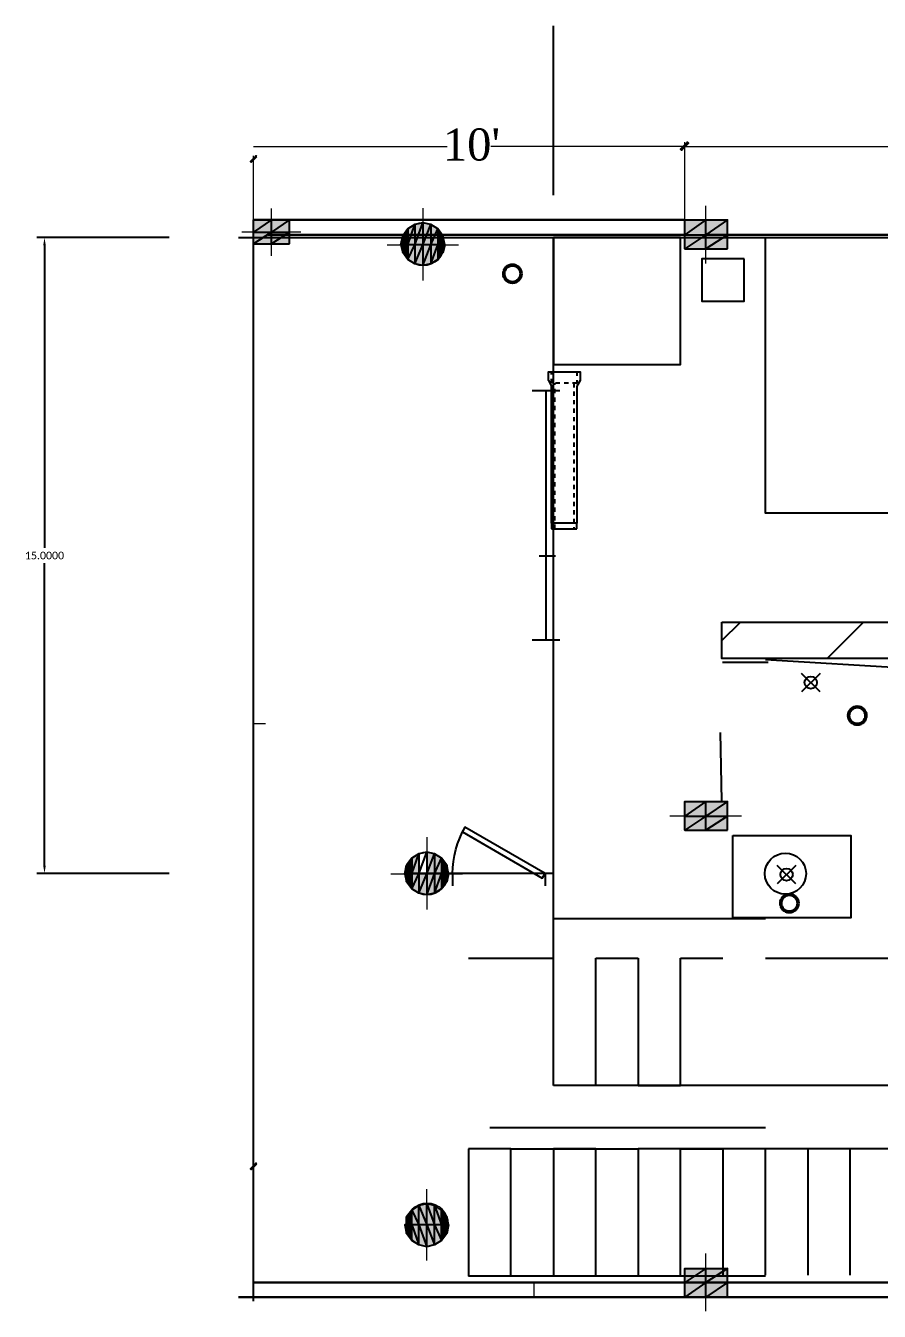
# Model space of a CAD drawing. Header units: feet. Extents: x 12482 to 12686, y -990 to -840.
# Drawn here: x 12481.56 to 12501.69, y -943.33 to -913 of the extents above; entities that cross this region are included whole.
import ezdxf

# ---------------------------------------------------------------- set-up
doc = ezdxf.new("R2010")
doc.units = ezdxf.units.FT
doc.linetypes.add('HIDDENX2', pattern=[0.75, 0.5, -0.25])
doc.layers.get('0').update_dxf_attribs({"true_color": 0xffffff})
doc.layers.add('Layer1', color=7, linetype='Continuous')
doc.styles.get("Standard").update_dxf_attribs({"font": 'calibri.ttf'})
doc.styles.add('Times New Roman$001H0', font='times.ttf')
doc.dimstyles.get("Standard").update_dxf_attribs({"dimtxt": 0.18, "dimasz": 0.18, "dimexe": 0.18, "dimexo": 0.0625, "dimgap": 0.09, "dimtad": 0, "dimtih": 1, "dimtoh": 1, "dimdec": 4, "dimzin": 0, "dimdsep": 46, "dimtxsty": 'Standard', "dimcen": 0.09, "dimadec": 0, "dimazin": 0, "dimtfac": 1, "dimtdec": 4, "dimtofl": 0, "dimtmove": 0, "dimatfit": 3, "dimfxl": 1, "dimtolj": 1, "dimtzin": 0, "dimarcsym": 0})

# ---------------------------------------------------------------- blocks, each defined once
blk = doc.blocks.new('*U10')
for p, q in [((0, 0), (0, -100)), ((750, 0), (750, -100))]:
    blk.add_line(p, q)
blk.add_lwpolyline([(0, 0), (650, 375), (671, 337), (22, -38)], close=True)
blk.add_arc((0, 0), 750, 0, 30)
blk = doc.blocks.new('*U13')
for p, q in [((-36, 4), (-36, 0)), ((0, 4), (0, 0)), ((0, 2), (-36, 2))]:
    blk.add_line(p, q)
blk = doc.blocks.new('Bore - Metric')
at = {"color": 0, "linetype": 'ByBlock', "lineweight": -2}
for p, q in [((3, 3), (-3, -3)), ((3, -3), (-3, 3))]:
    blk.add_line(p, q, dxfattribs=at)
blk.add_circle((0, 0), 2, dxfattribs=at)
blk = doc.blocks.new('Concrete Pipe - Imperial')
for p, q in [((-92.4, 8), (-96, 8)), ((-96, 8), (-96, -8)), ((-92.4, -8), (-92.4, 8)), ((-96, -8), (-92.4, -8))]:
    blk.add_line(p, q)
at = {"linetype": 'HIDDENX2'}
for p, q in [((-96, 6), (-3.6, 6)), ((-3.6, 8), (3.6, 8)), ((-3.6, -8), (-3.6, 8)), ((-3.6, -6), (-96, -6)), ((3.6, -8), (-3.6, -8))]:
    blk.add_line(p, q, dxfattribs=at)
for points in [[(-2, 10), (-5.6, 8)], [(-2, 10), (3.6, 10), (3.6, -10), (-2, -10)], [(-92.4, 8), (-5.6, 8)], [(-5.6, -8), (-92.4, -8)], [(-2, -10), (-5.6, -8)]]:
    blk.add_lwpolyline(points)
blk = doc.blocks.new('*D88')
at = {"layer": 'Defpoints', "color": 0, "transparency": 16777216}
for p in [(12485, -918), (12482, -933), (12485, -933)]:
    blk.add_point(p, dxfattribs=at)
at = {"layer": 'Layer1', "color": 0, "lineweight": -2, "transparency": 16777216}
for p, q in [((12484.938, -918), (12481.82, -918)), ((12482, -918.18), (12482, -925.318)), ((12482, -932.82), (12482, -925.682)), ((12484.938, -933), (12481.82, -933))]:
    blk.add_line(p, q, dxfattribs=at)
at = {"layer": 'Layer1', "color": 0, "transparency": 16777216}
for points in [[(12481.97, -918.18), (12482.03, -918.18), (12482, -918)], [(12481.97, -932.82), (12482.03, -932.82), (12482, -933)]]:
    blk.add_solid(points, dxfattribs=at)
at = {"layer": 'Layer1', "color": 0, "transparency": 16777216, "insert": (12482, -925.5), "char_height": 0.18, "attachment_point": 5}
blk.add_mtext('\\A1;15.0000', dxfattribs=at)

msp = doc.modelspace()

# ---------------------------------------------------------------- hatches: boundary and pattern name
at = {"true_color": 0xdd6e00, "transparency": 33554687}
h = msp.add_hatch(color=32, dxfattribs=at)
h.paths.add_polyline_path([(12496.99767, -915.91343), (12497.01827, -915.93403), (12497.16246, -915.74864)])
h.paths.add_polyline_path([(12497.01827, -915.93403), (12497.16246, -915.74864), (12497.18305, -915.76924)])
h = msp.add_hatch(color=32, dxfattribs=at)
h.paths.add_polyline_path([(12497.18305, -915.76924), (12497.16246, -915.74864), (12497.01827, -915.93403)])
h.paths.add_polyline_path([(12497.16246, -915.74864), (12497.01827, -915.93403), (12496.99767, -915.91343)])
h = msp.add_hatch(color=32, dxfattribs=at)
h.paths.add_polyline_path([(12487.01017, -916.08589), (12486.99317, -916.06889), (12486.87417, -916.22189)])
h.paths.add_polyline_path([(12486.99317, -916.06889), (12486.87417, -916.22189), (12486.85717, -916.20489)])
at = {"true_color": 0x000001, "transparency": 33554687}
h = msp.add_hatch(color=1, dxfattribs=at)
h.paths.add_polyline_path([(12487.35017, -917.87087), (12487.35017, -917.58188), (12486.92517, -917.87087)])
h.paths.add_polyline_path([(12487.35017, -917.58188), (12486.92517, -917.87087), (12486.92517, -917.58188)])
h = msp.add_hatch(color=1, dxfattribs=at)
h.paths.add_polyline_path([(12487.77516, -917.87087), (12487.77516, -917.58188), (12487.35017, -917.87087)])
h.paths.add_polyline_path([(12487.77516, -917.58188), (12487.35017, -917.87087), (12487.35017, -917.58188)])
h = msp.add_hatch(color=1, dxfattribs=at)
h.paths.add_polyline_path([(12490.57168, -917.79497), (12490.57168, -918.16574), (12490.73647, -917.69198)])
h.paths.add_polyline_path([(12490.57168, -918.16574), (12490.73647, -917.69198), (12490.73647, -918.16574)])
h = msp.add_hatch(color=1, dxfattribs=at)
h.paths.add_polyline_path([(12490.73647, -917.69198), (12490.73647, -918.16574), (12490.92185, -917.65079)])
h.paths.add_polyline_path([(12490.73647, -918.16574), (12490.92185, -917.65079), (12490.92185, -918.16574)])
h = msp.add_hatch(color=1, dxfattribs=at)
h.paths.add_polyline_path([(12490.92185, -917.65079), (12490.92185, -918.16574), (12491.10723, -917.69198)])
h.paths.add_polyline_path([(12490.92185, -918.16574), (12491.10723, -917.69198), (12491.10723, -918.16574)])
h = msp.add_hatch(color=1, dxfattribs=at)
h.paths.add_polyline_path([(12491.10723, -917.69198), (12491.10723, -918.16574), (12491.27202, -917.79497)])
h.paths.add_polyline_path([(12491.10723, -918.16574), (12491.27202, -917.79497), (12491.27202, -918.16574)])
h = msp.add_hatch(color=1, dxfattribs=at)
h.paths.add_polyline_path([(12497.59502, -917.93205), (12497.59502, -917.58188), (12497.10066, -917.93205)])
h.paths.add_polyline_path([(12497.59502, -917.58188), (12497.10066, -917.93205), (12497.10066, -917.58188)])
h = msp.add_hatch(color=1, dxfattribs=at)
h.paths.add_polyline_path([(12498.10997, -917.93205), (12498.10997, -917.58188), (12497.59502, -917.93205)])
h.paths.add_polyline_path([(12498.10997, -917.58188), (12497.59502, -917.93205), (12497.59502, -917.58188)])
h = msp.add_hatch(color=1, dxfattribs=at)
h.paths.add_polyline_path([(12487.35017, -918.14287), (12487.35017, -917.87087), (12486.92517, -918.14287)])
h.paths.add_polyline_path([(12487.35017, -917.87087), (12486.92517, -918.14287), (12486.92517, -917.87087)])
h = msp.add_hatch(color=1, dxfattribs=at)
h.paths.add_polyline_path([(12487.77516, -918.14287), (12487.77516, -917.87087), (12487.35017, -918.14287)])
h.paths.add_polyline_path([(12487.77516, -917.87087), (12487.35017, -918.14287), (12487.35017, -917.87087)])
h = msp.add_hatch(color=1, dxfattribs=at)
h.paths.add_polyline_path([(12490.44809, -917.95976), (12490.44809, -918.16574), (12490.4069, -918.16574)])
h.paths.add_polyline_path([(12490.44809, -918.16574), (12490.4069, -918.16574), (12490.44809, -918.35112)])
h = msp.add_hatch(color=1, dxfattribs=at)
h.paths.add_polyline_path([(12490.44809, -917.95976), (12490.44809, -918.16574), (12490.57168, -917.79497)])
h.paths.add_polyline_path([(12490.44809, -918.16574), (12490.57168, -917.79497), (12490.57168, -918.16574)])
h = msp.add_hatch(color=1, dxfattribs=at)
h.paths.add_polyline_path([(12491.27202, -917.79497), (12491.27202, -918.16574), (12491.39561, -917.95976)])
h.paths.add_polyline_path([(12491.27202, -918.16574), (12491.39561, -917.95976), (12491.39561, -918.16574)])
h = msp.add_hatch(color=1, dxfattribs=at)
h.paths.add_polyline_path([(12491.39561, -917.95976), (12491.39561, -918.16574), (12491.4368, -918.16574)])
h.paths.add_polyline_path([(12491.39561, -918.16574), (12491.4368, -918.16574), (12491.39561, -918.35112)])
h = msp.add_hatch(color=1, dxfattribs=at)
h.paths.add_polyline_path([(12497.59502, -918.26162), (12497.59502, -917.93205), (12497.10066, -918.26162)])
h.paths.add_polyline_path([(12497.59502, -917.93205), (12497.10066, -918.26162), (12497.10066, -917.93205)])
h = msp.add_hatch(color=1, dxfattribs=at)
h.paths.add_polyline_path([(12498.10997, -918.26162), (12498.10997, -917.93205), (12497.59502, -918.26162)])
h.paths.add_polyline_path([(12498.10997, -917.93205), (12497.59502, -918.26162), (12497.59502, -917.93205)])
h = msp.add_hatch(color=1, dxfattribs=at)
h.paths.add_polyline_path([(12490.44809, -918.16574), (12490.44809, -918.35112), (12490.57168, -918.16574)])
h.paths.add_polyline_path([(12490.44809, -918.35112), (12490.57168, -918.16574), (12490.57168, -918.51591)])
h = msp.add_hatch(color=1, dxfattribs=at)
h.paths.add_polyline_path([(12490.57168, -918.16574), (12490.57168, -918.51591), (12490.73647, -918.16574)])
h.paths.add_polyline_path([(12490.57168, -918.51591), (12490.73647, -918.16574), (12490.73647, -918.6189)])
h = msp.add_hatch(color=1, dxfattribs=at)
h.paths.add_polyline_path([(12490.73647, -918.16574), (12490.73647, -918.6189), (12490.92185, -918.16574)])
h.paths.add_polyline_path([(12490.73647, -918.6189), (12490.92185, -918.16574), (12490.92185, -918.6601)])
h = msp.add_hatch(color=1, dxfattribs=at)
h.paths.add_polyline_path([(12490.92185, -918.16574), (12490.92185, -918.6601), (12491.10723, -918.16574)])
h.paths.add_polyline_path([(12490.92185, -918.6601), (12491.10723, -918.16574), (12491.10723, -918.6189)])
h = msp.add_hatch(color=1, dxfattribs=at)
h.paths.add_polyline_path([(12491.10723, -918.16574), (12491.10723, -918.6189), (12491.27202, -918.16574)])
h.paths.add_polyline_path([(12491.10723, -918.6189), (12491.27202, -918.16574), (12491.27202, -918.51591)])
h = msp.add_hatch(color=1, dxfattribs=at)
h.paths.add_polyline_path([(12491.27202, -918.16574), (12491.27202, -918.51591), (12491.39561, -918.16574)])
h.paths.add_polyline_path([(12491.27202, -918.51591), (12491.39561, -918.16574), (12491.39561, -918.35112)])
h = msp.add_hatch(color=1, dxfattribs=at)
h.paths.add_polyline_path([(12497.59502, -931.65042), (12497.59502, -931.30025), (12497.10066, -931.65042)])
h.paths.add_polyline_path([(12497.59502, -931.30025), (12497.10066, -931.65042), (12497.10066, -931.30025)])
h = msp.add_hatch(color=1, dxfattribs=at)
h.paths.add_polyline_path([(12498.10997, -931.65042), (12498.10997, -931.30025), (12497.59502, -931.65042)])
h.paths.add_polyline_path([(12498.10997, -931.30025), (12497.59502, -931.65042), (12497.59502, -931.30025)])
h = msp.add_hatch(color=1, dxfattribs=at)
h.paths.add_polyline_path([(12497.59502, -931.97999), (12497.59502, -931.65042), (12497.10066, -931.97999)])
h.paths.add_polyline_path([(12497.59502, -931.65042), (12497.10066, -931.97999), (12497.10066, -931.65042)])
h = msp.add_hatch(color=1, dxfattribs=at)
h.paths.add_polyline_path([(12498.10997, -931.97999), (12498.10997, -931.65042), (12497.59502, -931.97999)])
h.paths.add_polyline_path([(12498.10997, -931.65042), (12497.59502, -931.97999), (12497.59502, -931.65042)])
h = msp.add_hatch(color=1, dxfattribs=at)
h.paths.add_polyline_path([(12490.66275, -932.63913), (12490.66275, -933.0099), (12490.82753, -932.53614)])
h.paths.add_polyline_path([(12490.66275, -933.0099), (12490.82753, -932.53614), (12490.82753, -933.0099)])
h = msp.add_hatch(color=1, dxfattribs=at)
h.paths.add_polyline_path([(12491.01292, -932.49494), (12491.01292, -933.0099), (12491.1983, -932.53614)])
h.paths.add_polyline_path([(12491.01292, -933.0099), (12491.1983, -932.53614), (12491.1983, -933.0099)])
h = msp.add_hatch(color=1, dxfattribs=at)
h.paths.add_polyline_path([(12491.1983, -932.53614), (12491.1983, -933.0099), (12491.36309, -932.63913)])
h.paths.add_polyline_path([(12491.1983, -933.0099), (12491.36309, -932.63913), (12491.36309, -933.0099)])
h = msp.add_hatch(color=1, dxfattribs=at)
h.paths.add_polyline_path([(12490.53916, -932.80391), (12490.53916, -933.0099), (12490.49796, -933.0099)])
h.paths.add_polyline_path([(12490.53916, -933.0099), (12490.49796, -933.0099), (12490.53916, -933.19528)])
h = msp.add_hatch(color=1, dxfattribs=at)
h.paths.add_polyline_path([(12490.53916, -932.80391), (12490.53916, -933.0099), (12490.66275, -932.63913)])
h.paths.add_polyline_path([(12490.53916, -933.0099), (12490.66275, -932.63913), (12490.66275, -933.0099)])
h = msp.add_hatch(color=1, dxfattribs=at)
h.paths.add_polyline_path([(12491.36309, -932.63913), (12491.36309, -933.0099), (12491.48667, -932.80391)])
h.paths.add_polyline_path([(12491.36309, -933.0099), (12491.48667, -932.80391), (12491.48667, -933.0099)])
h = msp.add_hatch(color=1, dxfattribs=at)
h.paths.add_polyline_path([(12491.48667, -932.80391), (12491.48667, -933.0099), (12491.52787, -933.0099)])
h.paths.add_polyline_path([(12491.48667, -933.0099), (12491.52787, -933.0099), (12491.48667, -933.19528)])
h = msp.add_hatch(color=1, dxfattribs=at)
h.paths.add_polyline_path([(12490.53916, -933.0099), (12490.53916, -933.19528), (12490.66275, -933.0099)])
h.paths.add_polyline_path([(12490.53916, -933.19528), (12490.66275, -933.0099), (12490.66275, -933.36006)])
h = msp.add_hatch(color=1, dxfattribs=at)
h.paths.add_polyline_path([(12490.66275, -933.0099), (12490.66275, -933.36006), (12490.82753, -933.0099)])
h.paths.add_polyline_path([(12490.66275, -933.36006), (12490.82753, -933.0099), (12490.82753, -933.46305)])
h = msp.add_hatch(color=1, dxfattribs=at)
h.paths.add_polyline_path([(12490.82753, -933.0099), (12490.82753, -933.46305), (12491.01292, -933.0099)])
h.paths.add_polyline_path([(12490.82753, -933.46305), (12491.01292, -933.0099), (12491.01292, -933.50425)])
h = msp.add_hatch(color=1, dxfattribs=at)
h.paths.add_polyline_path([(12491.01292, -933.0099), (12491.01292, -933.50425), (12491.1983, -933.0099)])
h.paths.add_polyline_path([(12491.01292, -933.50425), (12491.1983, -933.0099), (12491.1983, -933.46305)])
h = msp.add_hatch(color=1, dxfattribs=at)
h.paths.add_polyline_path([(12491.1983, -933.0099), (12491.1983, -933.46305), (12491.36309, -933.0099)])
h.paths.add_polyline_path([(12491.1983, -933.46305), (12491.36309, -933.0099), (12491.36309, -933.36006)])
h = msp.add_hatch(color=1, dxfattribs=at)
h.paths.add_polyline_path([(12491.36309, -933.0099), (12491.36309, -933.36006), (12491.48667, -933.0099)])
h.paths.add_polyline_path([(12491.36309, -933.36006), (12491.48667, -933.0099), (12491.48667, -933.19528)])
at = {"true_color": 0xdd6e00, "transparency": 33554687}
h = msp.add_hatch(color=32, dxfattribs=at)
h.paths.add_polyline_path([(12487.01017, -939.85166), (12486.99317, -939.83466), (12486.87417, -939.98765)])
h.paths.add_polyline_path([(12486.99317, -939.83466), (12486.87417, -939.98765), (12486.85717, -939.97065)])
at = {"true_color": 0x000001, "transparency": 33554687}
h = msp.add_hatch(color=1, dxfattribs=at)
h.paths.add_polyline_path([(12490.82753, -941.29035), (12490.82753, -940.83719), (12491.01292, -941.29035)])
h.paths.add_polyline_path([(12490.82753, -940.83719), (12491.01292, -941.29035), (12491.01292, -940.796)])
h = msp.add_hatch(color=1, dxfattribs=at)
h.paths.add_polyline_path([(12491.01292, -941.29035), (12491.01292, -940.796), (12491.1983, -941.29035)])
h.paths.add_polyline_path([(12491.01292, -940.796), (12491.1983, -941.29035), (12491.1983, -940.83719)])
h = msp.add_hatch(color=1, dxfattribs=at)
h.paths.add_polyline_path([(12490.53916, -941.49633), (12490.53916, -941.29035), (12490.49796, -941.29035)])
h.paths.add_polyline_path([(12490.53916, -941.29035), (12490.49796, -941.29035), (12490.53916, -941.10497)])
h = msp.add_hatch(color=1, dxfattribs=at)
h.paths.add_polyline_path([(12490.53916, -941.29035), (12490.53916, -941.10497), (12490.66275, -941.29035)])
h.paths.add_polyline_path([(12490.53916, -941.10497), (12490.66275, -941.29035), (12490.66275, -940.94018)])
h = msp.add_hatch(color=1, dxfattribs=at)
h.paths.add_polyline_path([(12490.66275, -941.29035), (12490.66275, -940.94018), (12490.82753, -941.29035)])
h.paths.add_polyline_path([(12490.66275, -940.94018), (12490.82753, -941.29035), (12490.82753, -940.83719)])
h = msp.add_hatch(color=1, dxfattribs=at)
h.paths.add_polyline_path([(12491.1983, -941.29035), (12491.1983, -940.83719), (12491.36309, -941.29035)])
h.paths.add_polyline_path([(12491.1983, -940.83719), (12491.36309, -941.29035), (12491.36309, -940.94018)])
h = msp.add_hatch(color=1, dxfattribs=at)
h.paths.add_polyline_path([(12491.36309, -941.29035), (12491.36309, -940.94018), (12491.48667, -941.29035)])
h.paths.add_polyline_path([(12491.36309, -940.94018), (12491.48667, -941.29035), (12491.48667, -941.10497)])
h = msp.add_hatch(color=1, dxfattribs=at)
h.paths.add_polyline_path([(12491.48667, -941.49633), (12491.48667, -941.29035), (12491.52787, -941.29035)])
h.paths.add_polyline_path([(12491.48667, -941.29035), (12491.52787, -941.29035), (12491.48667, -941.10497)])
h = msp.add_hatch(color=1, dxfattribs=at)
h.paths.add_polyline_path([(12490.53916, -941.49633), (12490.53916, -941.29035), (12490.66275, -941.66112)])
h.paths.add_polyline_path([(12490.53916, -941.29035), (12490.66275, -941.66112), (12490.66275, -941.29035)])
h = msp.add_hatch(color=1, dxfattribs=at)
h.paths.add_polyline_path([(12490.66275, -941.66112), (12490.66275, -941.29035), (12490.82753, -941.76411)])
h.paths.add_polyline_path([(12490.66275, -941.29035), (12490.82753, -941.76411), (12490.82753, -941.29035)])
h = msp.add_hatch(color=1, dxfattribs=at)
h.paths.add_polyline_path([(12490.82753, -941.76411), (12490.82753, -941.29035), (12491.01292, -941.80531)])
h.paths.add_polyline_path([(12490.82753, -941.29035), (12491.01292, -941.80531), (12491.01292, -941.29035)])
h = msp.add_hatch(color=1, dxfattribs=at)
h.paths.add_polyline_path([(12491.01292, -941.80531), (12491.01292, -941.29035), (12491.1983, -941.76411)])
h.paths.add_polyline_path([(12491.01292, -941.29035), (12491.1983, -941.76411), (12491.1983, -941.29035)])
h = msp.add_hatch(color=1, dxfattribs=at)
h.paths.add_polyline_path([(12491.1983, -941.76411), (12491.1983, -941.29035), (12491.36309, -941.66112)])
h.paths.add_polyline_path([(12491.1983, -941.29035), (12491.36309, -941.66112), (12491.36309, -941.29035)])
h = msp.add_hatch(color=1, dxfattribs=at)
h.paths.add_polyline_path([(12491.36309, -941.66112), (12491.36309, -941.29035), (12491.48667, -941.49633)])
h.paths.add_polyline_path([(12491.36309, -941.29035), (12491.48667, -941.49633), (12491.48667, -941.29035)])
h = msp.add_hatch(color=1, dxfattribs=at)
h.paths.add_polyline_path([(12497.59502, -942.64983), (12497.59502, -942.32026), (12497.10066, -942.64983)])
h.paths.add_polyline_path([(12497.59502, -942.32026), (12497.10066, -942.64983), (12497.10066, -942.32026)])
h = msp.add_hatch(color=1, dxfattribs=at)
h.paths.add_polyline_path([(12498.10997, -942.64983), (12498.10997, -942.32026), (12497.59502, -942.64983)])
h.paths.add_polyline_path([(12498.10997, -942.32026), (12497.59502, -942.64983), (12497.59502, -942.32026)])
h = msp.add_hatch(color=1, dxfattribs=at)
h.paths.add_polyline_path([(12497.59502, -943), (12497.59502, -942.64983), (12497.10066, -943)])
h.paths.add_polyline_path([(12497.59502, -942.64983), (12497.10066, -943), (12497.10066, -942.64983)])
h = msp.add_hatch(color=1, dxfattribs=at)
h.paths.add_polyline_path([(12498.10997, -943), (12498.10997, -942.64983), (12497.59502, -943)])
h.paths.add_polyline_path([(12498.10997, -942.64983), (12497.59502, -943), (12497.59502, -942.64983)])
at = {"layer": 'Layer1', "transparency": 33554687}
h = msp.add_hatch(dxfattribs=at)
h.set_pattern_fill('STEEL', color=256)
h.set_pattern_definition([(45, (0, 0), (-2.245064, 2.245064), []), (45, (0, 1.5875), (-2.245064, 2.245064), [])])
h.paths.add_polyline_path([(12507.01454, -927.928), (12507.01454, -927.07334), (12497.97616, -927.07334), (12497.97616, -927.928)])

# ---------------------------------------------------------------- linework, layer by layer
at = {"color": 32, "linetype": 'Continuous', "lineweight": 5, "true_color": 0xdd6e00, "transparency": 33554687}
for p, q in [((12486.92517, -915.85163), (12491.49796, -915.85163)), ((12497.10066, -915.85163), (12492.52787, -915.85163)), ((12497.10066, -917.58188), (12497.10066, -915.74864)), ((12497.10066, -917.58188), (12497.10066, -915.74864)), ((12497.10066, -915.85163), (12521.94204, -915.85163)), ((12486.92517, -917.58188), (12486.92517, -916.06889))]:
    msp.add_line(p, q, dxfattribs=at)
at = {"color": 1, "linetype": 'Continuous', "lineweight": 9, "true_color": 0x000001, "transparency": 33554687}
for p, q in [((12487.35017, -918.43187), (12487.35017, -917.30988)), ((12490.92185, -917.30062), (12490.92185, -919.01026)), ((12497.59502, -918.61179), (12497.59502, -917.25231)), ((12488.04716, -917.87087), (12486.65318, -917.87087)), ((12498.43954, -917.93205), (12496.75049, -917.93205)), ((12490.07733, -918.16574), (12491.76637, -918.16574)), ((12498.43954, -931.65042), (12496.75049, -931.65042)), ((12491.01292, -932.14477), (12491.01292, -933.85442)), ((12490.16839, -933.0099), (12491.85744, -933.0099)), ((12491.01292, -942.13488), (12491.01292, -940.44583)), ((12497.59502, -943.32957), (12497.59502, -941.97009)), ((12498.43954, -942.64983), (12496.75049, -942.64983))]:
    msp.add_line(p, q, dxfattribs=at)
at = {"color": 7, "linetype": 'Continuous', "lineweight": 30, "true_color": 0x000007, "transparency": 33554687}
for p, q in [((12497.10066, -917.58188), (12486.92517, -917.58188)), ((12497.10066, -917.93205), (12487.27534, -917.93205)), ((12486.92517, -942.64983), (12512.3433, -942.64983))]:
    msp.add_line(p, q, dxfattribs=at)
at = {"color": 7, "linetype": 'Continuous', "lineweight": 20, "true_color": 0x000007, "transparency": 33554687}
for p, q in [((12486.92517, -917.58188), (12486.92517, -917.93887)), ((12494.01094, -917.58188), (12494.4847, -917.58188)), ((12494.71128, -917.58188), (12495.12324, -917.58188)), ((12495.34982, -917.58188), (12495.76178, -917.58188)), ((12495.96776, -917.58188), (12496.40032, -917.58188)), ((12496.60631, -917.58188), (12497.10066, -917.58188)), ((12486.92517, -918.10887), (12486.92517, -918.46587)), ((12486.92517, -918.63587), (12486.92517, -918.99286)), ((12486.92517, -919.16286), (12486.92517, -919.50286)), ((12486.92517, -919.68986), (12486.92517, -920.02985)), ((12486.92517, -920.19985), (12486.92517, -920.55685)), ((12486.92517, -920.72685), (12486.92517, -921.08384)), ((12486.92517, -921.25384), (12486.92517, -921.61084)), ((12486.92517, -921.78084), (12486.92517, -922.13783)), ((12486.92517, -922.30783), (12486.92517, -922.64783)), ((12486.92517, -922.83483), (12486.92517, -923.17482)), ((12486.92517, -923.34482), (12486.92517, -923.70182)), ((12486.92517, -923.87181), (12486.92517, -924.22881)), ((12486.92517, -924.39881), (12486.92517, -924.75581)), ((12486.92517, -924.9258), (12486.92517, -925.2828)), ((12486.92517, -925.4528), (12486.92517, -925.7928)), ((12486.92517, -925.97979), (12486.92517, -926.31979)), ((12486.92517, -926.48979), (12486.92517, -926.84679)), ((12486.92517, -927.01678), (12486.92517, -927.37378)), ((12486.92517, -927.54378), (12486.92517, -927.90077)), ((12486.92517, -928.07077), (12486.92517, -928.42777)), ((12486.92517, -928.59777), (12486.92517, -928.93776)), ((12493.53718, -942.62923), (12493.53718, -943))]:
    msp.add_line(p, q, dxfattribs=at)
for p, q in [((12486.575, -918), (12546.575, -918)), ((12486.575, -918), (12493.575, -918)), ((12486.575, -918), (12496.575, -918)), ((12496.575, -918), (12496.58473, -918)), ((12496.59616, -917.99325), (12505.59616, -917.99325)), ((12486.92491, -943.09116), (12486.92491, -918.09116)), ((12546.575, -943), (12486.575, -943)), ((12486.575, -943), (12496.575, -943)), ((12496.575, -943), (12506.575, -943))]:
    msp.add_line(p, q)
at = {"color": 7, "linetype": 'Continuous', "lineweight": 18, "true_color": 0x000007, "transparency": 33554687}
msp.add_line((12486.92517, -929.46476), (12486.92517, -938.27067), dxfattribs=at)
at = {"color": 32, "linetype": 'Continuous', "lineweight": -2, "true_color": 0xdd6e00, "transparency": 33554687}
for points in [[(12496.99767, -915.91343), (12497.01827, -915.93403), (12497.16246, -915.74864)], [(12497.16246, -915.74864), (12497.01827, -915.93403), (12496.99767, -915.91343)], [(12497.01827, -915.93403), (12497.16246, -915.74864), (12497.18305, -915.76924)], [(12497.18305, -915.76924), (12497.16246, -915.74864), (12497.01827, -915.93403)], [(12486.99317, -916.06889), (12486.87417, -916.22189), (12486.85717, -916.20489)], [(12487.01017, -916.08589), (12486.99317, -916.06889), (12486.87417, -916.22189)], [(12486.99317, -939.83466), (12486.87417, -939.98765), (12486.85717, -939.97065)], [(12487.01017, -939.85166), (12486.99317, -939.83466), (12486.87417, -939.98765)]]:
    msp.add_lwpolyline(points, close=True, dxfattribs=at)
at = {"color": 1, "linetype": 'Continuous', "lineweight": -2, "true_color": 0x000001, "transparency": 33554687}
for points in [[(12487.35017, -917.87087), (12487.35017, -917.58188), (12486.92517, -917.87087)], [(12487.35017, -917.58188), (12486.92517, -917.87087), (12486.92517, -917.58188)], [(12487.77516, -917.87087), (12487.77516, -917.58188), (12487.35017, -917.87087)], [(12487.77516, -917.58188), (12487.35017, -917.87087), (12487.35017, -917.58188)], [(12490.57168, -917.79497), (12490.57168, -918.16574), (12490.73647, -917.69198)], [(12490.57168, -918.16574), (12490.73647, -917.69198), (12490.73647, -918.16574)], [(12490.73647, -917.69198), (12490.73647, -918.16574), (12490.92185, -917.65079)], [(12490.73647, -918.16574), (12490.92185, -917.65079), (12490.92185, -918.16574)], [(12490.92185, -917.65079), (12490.92185, -918.16574), (12491.10723, -917.69198)], [(12490.92185, -918.16574), (12491.10723, -917.69198), (12491.10723, -918.16574)], [(12491.10723, -917.69198), (12491.10723, -918.16574), (12491.27202, -917.79497)], [(12497.59502, -917.93205), (12497.59502, -917.58188), (12497.10066, -917.93205)], [(12497.59502, -917.58188), (12497.10066, -917.93205), (12497.10066, -917.58188)], [(12498.10997, -917.93205), (12498.10997, -917.58188), (12497.59502, -917.93205)], [(12498.10997, -917.58188), (12497.59502, -917.93205), (12497.59502, -917.58188)], [(12487.35017, -918.14287), (12487.35017, -917.87087), (12486.92517, -918.14287)], [(12487.35017, -917.87087), (12486.92517, -918.14287), (12486.92517, -917.87087)], [(12487.77516, -918.14287), (12487.77516, -917.87087), (12487.35017, -918.14287)], [(12487.77516, -917.87087), (12487.35017, -918.14287), (12487.35017, -917.87087)], [(12490.44809, -917.95976), (12490.44809, -918.16574), (12490.4069, -918.16574)], [(12490.44809, -917.95976), (12490.44809, -918.16574), (12490.57168, -917.79497)], [(12490.44809, -918.16574), (12490.57168, -917.79497), (12490.57168, -918.16574)], [(12491.10723, -918.16574), (12491.27202, -917.79497), (12491.27202, -918.16574)], [(12491.27202, -917.79497), (12491.27202, -918.16574), (12491.39561, -917.95976)], [(12491.27202, -918.16574), (12491.39561, -917.95976), (12491.39561, -918.16574)], [(12491.39561, -917.95976), (12491.39561, -918.16574), (12491.4368, -918.16574)], [(12497.59502, -918.26162), (12497.59502, -917.93205), (12497.10066, -918.26162)], [(12497.59502, -917.93205), (12497.10066, -918.26162), (12497.10066, -917.93205)], [(12498.10997, -918.26162), (12498.10997, -917.93205), (12497.59502, -918.26162)], [(12498.10997, -917.93205), (12497.59502, -918.26162), (12497.59502, -917.93205)], [(12490.44809, -918.16574), (12490.4069, -918.16574), (12490.44809, -918.35112)], [(12490.44809, -918.16574), (12490.44809, -918.35112), (12490.57168, -918.16574)], [(12490.44809, -918.35112), (12490.57168, -918.16574), (12490.57168, -918.51591)], [(12490.57168, -918.16574), (12490.57168, -918.51591), (12490.73647, -918.16574)], [(12490.57168, -918.51591), (12490.73647, -918.16574), (12490.73647, -918.6189)], [(12490.73647, -918.16574), (12490.73647, -918.6189), (12490.92185, -918.16574)], [(12490.73647, -918.6189), (12490.92185, -918.16574), (12490.92185, -918.6601)], [(12490.92185, -918.16574), (12490.92185, -918.6601), (12491.10723, -918.16574)], [(12490.92185, -918.6601), (12491.10723, -918.16574), (12491.10723, -918.6189)], [(12491.10723, -918.16574), (12491.10723, -918.6189), (12491.27202, -918.16574)], [(12491.10723, -918.6189), (12491.27202, -918.16574), (12491.27202, -918.51591)], [(12491.27202, -918.16574), (12491.27202, -918.51591), (12491.39561, -918.16574)], [(12491.27202, -918.51591), (12491.39561, -918.16574), (12491.39561, -918.35112)], [(12491.39561, -918.16574), (12491.4368, -918.16574), (12491.39561, -918.35112)], [(12497.59502, -931.65042), (12497.59502, -931.30025), (12497.10066, -931.65042)], [(12497.59502, -931.30025), (12497.10066, -931.65042), (12497.10066, -931.30025)], [(12498.10997, -931.65042), (12498.10997, -931.30025), (12497.59502, -931.65042)], [(12498.10997, -931.30025), (12497.59502, -931.65042), (12497.59502, -931.30025)], [(12497.59502, -931.97999), (12497.59502, -931.65042), (12497.10066, -931.97999)], [(12497.59502, -931.65042), (12497.10066, -931.97999), (12497.10066, -931.65042)], [(12498.10997, -931.97999), (12498.10997, -931.65042), (12497.59502, -931.97999)], [(12498.10997, -931.65042), (12497.59502, -931.97999), (12497.59502, -931.65042)], [(12490.66275, -932.63913), (12490.66275, -933.0099), (12490.82753, -932.53614)], [(12490.66275, -933.0099), (12490.82753, -932.53614), (12490.82753, -933.0099)], [(12490.82753, -932.53614), (12490.82753, -933.0099), (12491.01292, -932.49494)], [(12490.82753, -933.0099), (12491.01292, -932.49494), (12491.01292, -933.0099)], [(12491.01292, -932.49494), (12491.01292, -933.0099), (12491.1983, -932.53614)], [(12491.01292, -933.0099), (12491.1983, -932.53614), (12491.1983, -933.0099)], [(12491.1983, -932.53614), (12491.1983, -933.0099), (12491.36309, -932.63913)], [(12490.53916, -932.80391), (12490.53916, -933.0099), (12490.49796, -933.0099)], [(12490.53916, -932.80391), (12490.53916, -933.0099), (12490.66275, -932.63913)], [(12490.53916, -933.0099), (12490.66275, -932.63913), (12490.66275, -933.0099)], [(12491.1983, -933.0099), (12491.36309, -932.63913), (12491.36309, -933.0099)], [(12491.36309, -932.63913), (12491.36309, -933.0099), (12491.48667, -932.80391)], [(12491.36309, -933.0099), (12491.48667, -932.80391), (12491.48667, -933.0099)], [(12491.48667, -932.80391), (12491.48667, -933.0099), (12491.52787, -933.0099)], [(12490.53916, -933.0099), (12490.49796, -933.0099), (12490.53916, -933.19528)], [(12490.53916, -933.0099), (12490.53916, -933.19528), (12490.66275, -933.0099)], [(12490.53916, -933.19528), (12490.66275, -933.0099), (12490.66275, -933.36006)], [(12490.66275, -933.0099), (12490.66275, -933.36006), (12490.82753, -933.0099)], [(12490.66275, -933.36006), (12490.82753, -933.0099), (12490.82753, -933.46305)], [(12490.82753, -933.0099), (12490.82753, -933.46305), (12491.01292, -933.0099)], [(12490.82753, -933.46305), (12491.01292, -933.0099), (12491.01292, -933.50425)], [(12491.01292, -933.0099), (12491.01292, -933.50425), (12491.1983, -933.0099)], [(12491.01292, -933.50425), (12491.1983, -933.0099), (12491.1983, -933.46305)], [(12491.1983, -933.0099), (12491.1983, -933.46305), (12491.36309, -933.0099)], [(12491.1983, -933.46305), (12491.36309, -933.0099), (12491.36309, -933.36006)], [(12491.36309, -933.0099), (12491.36309, -933.36006), (12491.48667, -933.0099)], [(12491.36309, -933.36006), (12491.48667, -933.0099), (12491.48667, -933.19528)], [(12491.48667, -933.0099), (12491.52787, -933.0099), (12491.48667, -933.19528)], [(12490.82753, -940.83719), (12491.01292, -941.29035), (12491.01292, -940.796)], [(12491.01292, -941.29035), (12491.01292, -940.796), (12491.1983, -941.29035)], [(12491.01292, -940.796), (12491.1983, -941.29035), (12491.1983, -940.83719)], [(12490.53916, -941.10497), (12490.66275, -941.29035), (12490.66275, -940.94018)], [(12490.53916, -941.29035), (12490.53916, -941.10497), (12490.66275, -941.29035)], [(12490.66275, -940.94018), (12490.82753, -941.29035), (12490.82753, -940.83719)], [(12490.66275, -941.29035), (12490.66275, -940.94018), (12490.82753, -941.29035)], [(12490.82753, -941.29035), (12490.82753, -940.83719), (12491.01292, -941.29035)], [(12491.1983, -941.29035), (12491.1983, -940.83719), (12491.36309, -941.29035)], [(12491.1983, -940.83719), (12491.36309, -941.29035), (12491.36309, -940.94018)], [(12491.36309, -941.29035), (12491.36309, -940.94018), (12491.48667, -941.29035)], [(12491.36309, -940.94018), (12491.48667, -941.29035), (12491.48667, -941.10497)], [(12491.48667, -941.29035), (12491.52787, -941.29035), (12491.48667, -941.10497)], [(12490.53916, -941.49633), (12490.53916, -941.29035), (12490.49796, -941.29035)], [(12490.53916, -941.49633), (12490.53916, -941.29035), (12490.66275, -941.66112)], [(12490.53916, -941.29035), (12490.66275, -941.66112), (12490.66275, -941.29035)], [(12490.66275, -941.66112), (12490.66275, -941.29035), (12490.82753, -941.76411)], [(12490.66275, -941.29035), (12490.82753, -941.76411), (12490.82753, -941.29035)], [(12490.82753, -941.76411), (12490.82753, -941.29035), (12491.01292, -941.80531)], [(12490.82753, -941.29035), (12491.01292, -941.80531), (12491.01292, -941.29035)], [(12491.01292, -941.80531), (12491.01292, -941.29035), (12491.1983, -941.76411)], [(12491.01292, -941.29035), (12491.1983, -941.76411), (12491.1983, -941.29035)], [(12491.1983, -941.76411), (12491.1983, -941.29035), (12491.36309, -941.66112)], [(12491.1983, -941.29035), (12491.36309, -941.66112), (12491.36309, -941.29035)], [(12491.36309, -941.66112), (12491.36309, -941.29035), (12491.48667, -941.49633)], [(12491.36309, -941.29035), (12491.48667, -941.49633), (12491.48667, -941.29035)], [(12491.48667, -941.49633), (12491.48667, -941.29035), (12491.52787, -941.29035)], [(12497.59502, -942.64983), (12497.59502, -942.32026), (12497.10066, -942.64983)], [(12497.59502, -942.32026), (12497.10066, -942.64983), (12497.10066, -942.32026)], [(12498.10997, -942.64983), (12498.10997, -942.32026), (12497.59502, -942.64983)], [(12498.10997, -942.32026), (12497.59502, -942.64983), (12497.59502, -942.32026)], [(12497.59502, -943), (12497.59502, -942.64983), (12497.10066, -943)], [(12497.59502, -942.64983), (12497.10066, -943), (12497.10066, -942.64983)], [(12498.10997, -943), (12498.10997, -942.64983), (12497.59502, -943)], [(12498.10997, -942.64983), (12497.59502, -943), (12497.59502, -942.64983)]]:
    msp.add_lwpolyline(points, close=True, dxfattribs=at)
at = {"color": 1, "linetype": 'Continuous', "lineweight": 9, "true_color": 0x000001, "transparency": 33554687}
for points in [[(12486.92517, -918.14287), (12486.92517, -917.58188), (12487.77516, -917.58188), (12487.77516, -918.14287)], [(12497.10066, -918.26162), (12497.10066, -917.58188), (12498.10997, -917.58188), (12498.10997, -918.26162)], [(12497.10066, -931.97999), (12497.10066, -931.30025), (12498.10997, -931.30025), (12498.10997, -931.97999)], [(12497.10066, -943), (12497.10066, -942.32026), (12498.10997, -942.32026), (12498.10997, -943)]]:
    msp.add_lwpolyline(points, close=True, dxfattribs=at)
at = {"color": 7, "linetype": 'Continuous', "lineweight": 30, "true_color": 0x000007, "transparency": 33554687}
msp.add_lwpolyline([(12547.56614, -926.04772), (12547.56614, -917.93205), (12497.59502, -917.93205)], dxfattribs=at)
at = {"color": 7, "linetype": 'Continuous', "lineweight": 20, "true_color": 0x000007, "transparency": 33554687}
msp.add_lwpolyline([(12486.92517, -929.12476), (12486.92517, -929.46476), (12487.21417, -929.46476)], dxfattribs=at)
at = {"color": 1, "linetype": 'Continuous', "lineweight": 9, "true_color": 0x000001, "transparency": 33554687}
for points in [[(12490.93215, -917.65079), (12490.65344, -917.65079), (12490.42749, -917.87673), (12490.42749, -918.15544)], [(12490.42749, -918.15544), (12490.42749, -918.43415), (12490.65344, -918.6601), (12490.93215, -918.6601)], [(12490.93215, -918.6601), (12491.21086, -918.6601), (12491.4368, -918.43415), (12491.4368, -918.15544)], [(12491.02322, -932.49494), (12490.7445, -932.49494), (12490.51856, -932.72089), (12490.51856, -932.9996)], [(12490.51856, -932.9996), (12490.51856, -933.2783), (12490.7445, -933.50425), (12491.02322, -933.50425)], [(12491.02322, -933.50425), (12491.30193, -933.50425), (12491.52787, -933.2783), (12491.52787, -932.9996)], [(12491.02322, -940.7754), (12490.7445, -940.7754), (12490.51856, -941.00134), (12490.51856, -941.28005)], [(12491.52787, -941.28005), (12491.52787, -941.00134), (12491.30193, -940.7754), (12491.02322, -940.7754)], [(12490.51856, -941.28005), (12490.51856, -941.55877), (12490.7445, -941.78471), (12491.02322, -941.78471)], [(12491.02322, -941.78471), (12491.30193, -941.78471), (12491.52787, -941.55877), (12491.52787, -941.28005)]]:
    msp.add_open_spline(points, degree=3, dxfattribs=at)
at = {"color": 40, "true_color": 0xf8d731}
for p in [(12490.48394, -918.15584), (12490.575, -933)]:
    msp.add_point(p, dxfattribs=at)
at = {"layer": 'Layer1', "transparency": 33554687}
for p, q in [((12494, -917), (12494, -913)), ((12494, -933), (12494, -918)), ((12493.66328, -925.50887), (12494.05132, -925.50887)), ((12497.99032, -928.01593), (12499.06263, -928.01593)), ((12507, -928.45214, 27.43084), (12499, -927.95944)), ((12497.01684, -931.9844), (12497.01684, -931.9844, -113.85353)), ((12494, -933), (12490.5, -933)), ((12494, -935), (12494, -933)), ((12494, -934.06455), (12499, -934.06455)), ((12492, -935), (12494, -935)), ((12494, -938), (12494, -935)), ((12495, -938), (12495, -935)), ((12495, -935), (12496, -935)), ((12496, -935), (12496, -938)), ((12497, -938), (12497, -935)), ((12497, -935), (12498, -935)), ((12499, -935, 54.66115), (12513.1111, -935, 54.66115)), ((12509.43289, -938), (12494, -938)), ((12496, -938), (12497, -938)), ((12499, -939), (12492.5, -939)), ((12493, -939.5), (12492, -939.5)), ((12492, -939.5), (12492, -942.5)), ((12493, -942.5), (12493, -939.5)), ((12493, -942.5), (12493, -939.5)), ((12493, -939.5), (12496, -939.5)), ((12495, -939.5), (12494, -939.5)), ((12494, -939.5), (12494, -942.5)), ((12495, -942.5), (12495, -939.5)), ((12498, -939.5), (12496, -939.5)), ((12496, -939.5), (12496, -942.5)), ((12509, -939.5), (12497, -939.5)), ((12497, -942.5), (12497, -939.5)), ((12497, -939.5), (12498, -939.5)), ((12498, -939.5), (12498, -942.5)), ((12498.9999, -942.47722), (12498.9999, -939.47722)), ((12498.9999, -942.47722), (12498.9999, -939.47722)), ((12499.9999, -939.47722), (12499.9999, -942.47722)), ((12500.9999, -942.47722), (12500.9999, -939.47722)), ((12499, -942.5), (12492, -942.5)), ((12492, -943), (12493, -943)), ((12494, -943), (12493, -943)), ((12496, -943), (12495, -943)), ((12498, -943), (12497, -943))]:
    msp.add_line(p, q, dxfattribs=at)
at = {"layer": 'Layer1', "color": 244, "true_color": 0x991b1e, "transparency": 33554687}
msp.add_line((12487, -918), (12494, -918), dxfattribs=at)
at = {"layer": 'Layer1', "color": 40, "true_color": 0xf8d731, "transparency": 33554687}
msp.add_line((12497.97367, -931.28459), (12497.9415, -929.67157, 94.23647), dxfattribs=at)
at = {"layer": 'Layer1', "color": 7, "true_color": 0xffffff, "transparency": 33554687}
msp.add_line((12490.5, -933), (12490.5, -933, -573.02417), dxfattribs=at)
at = {"layer": 'Layer1', "transparency": 33554687}
for points in [[(12494, -920.99191), (12497, -920.99191), (12497, -918), (12494, -918)], [(12499, -918), (12505, -918), (12505, -924.5), (12499, -924.5)], [(12498.5, -918.5), (12497.5, -918.5), (12497.5, -919.5), (12498.5, -919.5)], [(12497.97616, -927.07334), (12507.01454, -927.07334), (12507.01454, -927.928), (12497.97616, -927.928)], [(12498.23545, -932.10396), (12501.01366, -932.10396), (12501.01366, -934.04385), (12498.23545, -934.04385)]]:
    msp.add_lwpolyline(points, close=True, dxfattribs=at)
at = {"layer": 'Layer1', "color": 3, "lineweight": 50, "transparency": 33554687}
for centre in [(12493.03489, -918.85149), (12501.16773, -929.27592), (12499.56549, -933.7032)]:
    msp.add_circle(centre, 0.20413, dxfattribs=at)
at = {"layer": 'Layer1', "transparency": 33554687}
msp.add_circle((12499.47338, -933.00496), 0.48468, dxfattribs=at)

# ---------------------------------------------------------------- block references
at = {"color": 177, "true_color": 0x293189, "transparency": 33554687, "xscale": 0.07260939140845342, "yscale": 0.07260939140845342, "zscale": 0.07260939140845342}
for p in [(12500.07088, -928.49784), (12499.49894, -933.02684)]:
    msp.add_blockref('Bore - Metric', p, dxfattribs=at)
at = {"layer": 'Layer1', "transparency": 33554687}
for name, p, xscale, yscale, zscale, rotation in [('Concrete Pipe - Imperial', (12494.25655, -921.29796), 0.03720629809819496, 0.03720629809819496, 0.03720629809819496, 90), ('*U13', (12493.5, -927.5), 0.1635754448863556, 0.1635754448863556, 0.1635754448863556, 270)]:
    msp.add_blockref(name, p, dxfattribs=dict(at, xscale=xscale, yscale=yscale, zscale=zscale, rotation=rotation))
at = {"layer": 'Layer1', "transparency": 33554687, "xscale": -0.002905003246918542, "yscale": 0.002905003246918542, "zscale": 0.002905003246918542}
msp.add_blockref('*U10', (12493.80365, -933), dxfattribs=at)

# ---------------------------------------------------------------- texts
at = {"color": 32, "true_color": 0xdd6e00, "transparency": 33554687, "style": 'Times New Roman$001H0'}
msp.add_text("10'", height=0.757662, dxfattribs=at).set_placement((12491.39497, -916.1812))

# ---------------------------------------------------------------- dimensions: what is measured, and where the dimension line sits
at = {"layer": 'Layer1', "transparency": 33554597}
dim = msp.add_linear_dim(base=(12482, -933), p1=(12485, -918), p2=(12485, -933), angle=90, dimstyle='Standard', dxfattribs=at)
dim.commit()
dim.dimension.update_dxf_attribs({"geometry": '*D88', "text_midpoint": (12482, -925.5)})

doc.saveas('drawing.dxf')
